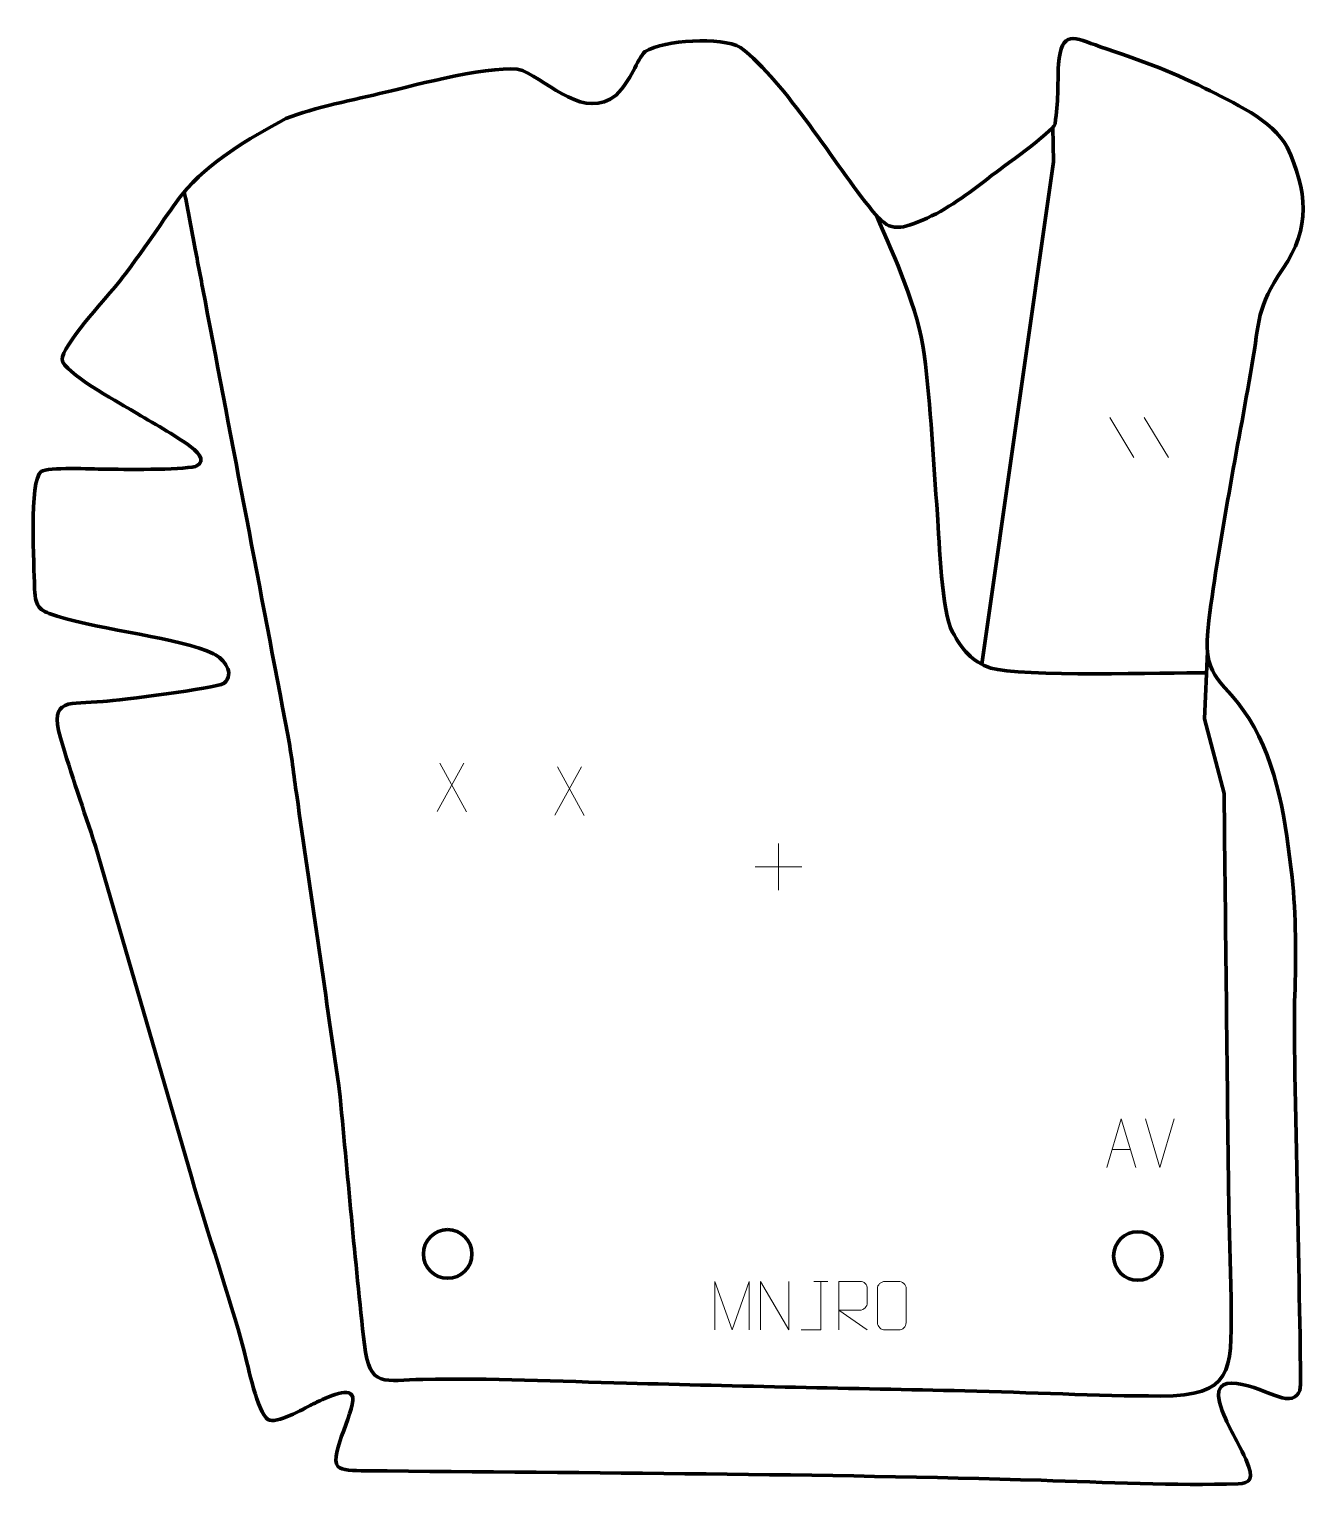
# Model space of a CAD drawing. Header units: millimetres. Extents: x -1048 to -388, y 3 to 752.
import ezdxf

# ---------------------------------------------------------------- set-up
doc = ezdxf.new("R2010")
doc.units = ezdxf.units.MM
doc.header["$MEASUREMENT"] = 0
doc.layers.add('layer 2', color=7, linetype='Continuous')
doc.layers.add('layer 3', color=7, linetype='Continuous')

msp = doc.modelspace()

# ---------------------------------------------------------------- linework, layer by layer
at = {"layer": 'layer 2', "color": 142, "lineweight": 158}
for points, knots in [([(-557.5062, 425.4118), (-557.5062, 425.4118), (-520.58, 683.8277), (-520.58, 683.8277), (-520.58, 683.8277), (-520.58, 683.8277), (-520.8501, 701.6917), (-520.8501, 701.6917)], [0, 0, 0, 0, 0.33333333, 0.33333333, 0.33333333, 0.33333333, 1, 1, 1, 1]), ([(-967.7367, 668.368), (-965.8686, 658.5667), (-964.0005, 648.7655), (-962.1324, 638.9642), (-962.1324, 638.9642), (-960.4511, 630.143), (-958.7698, 621.3219), (-957.0885, 612.5007), (-957.0885, 612.5007), (-942.891, 538.0111), (-928.669, 463.5259), (-914.4964, 389.0316), (-914.4964, 389.0316), (-912.6497, 379.3248), (-911.3629, 367.881), (-909.9215, 357.9368), (-909.9215, 357.9368), (-902.6931, 308.0686), (-895.4648, 258.2004), (-888.2364, 208.3321), (-888.2364, 208.3321), (-888.2364, 208.3321), (-888.0217, 206.8509), (-888.0217, 206.8509), (-888.0217, 206.8509), (-883.7181, 162.9907), (-880.0265, 119.0369), (-875.0765, 75.2461), (-875.0765, 75.2461), (-872.5349, 52.7621), (-864.726, 56.9502), (-844.9801, 57.3939), (-844.9801, 57.3939), (-810.6253, 58.1127), (-774.6978, 56.3679), (-740.2156, 55.4371), (-740.2156, 55.4371), (-682.2321, 53.8721), (-624.2486, 52.7313), (-566.2576, 51.4934), (-566.2576, 51.4934), (-532.7716, 50.724), (-498.8699, 48.8382), (-465.4419, 48.8078), (-465.4419, 48.8078), (-428.5952, 48.7743), (-428.9831, 61.9456), (-429.1552, 94.1358), (-429.1552, 94.1358), (-429.2483, 111.7238), (-430.113, 129.3095), (-430.4009, 146.8999), (-430.4009, 146.8999), (-430.4009, 146.8999), (-430.4219, 148.4016), (-430.4219, 148.4016), (-430.4219, 148.4016), (-431.275, 218.5516), (-431.9845, 288.7032), (-432.8051, 358.8536), (-432.8051, 358.8536), (-432.8051, 358.8536), (-442.8592, 397.2182), (-442.8592, 397.2182), (-442.8592, 397.2182), (-442.8592, 397.2182), (-441.3515, 431.8723), (-441.3515, 431.8723)], [0, 0, 0, 0, 0.05555556, 0.05555556, 0.05555556, 0.05555556, 0.11111111, 0.11111111, 0.11111111, 0.11111111, 0.16666667, 0.16666667, 0.16666667, 0.16666667, 0.22222222, 0.22222222, 0.22222222, 0.22222222, 0.27777778, 0.27777778, 0.27777778, 0.27777778, 0.33333333, 0.33333333, 0.33333333, 0.33333333, 0.38888889, 0.38888889, 0.38888889, 0.38888889, 0.44444444, 0.44444444, 0.44444444, 0.44444444, 0.5, 0.5, 0.5, 0.5, 0.55555556, 0.55555556, 0.55555556, 0.55555556, 0.61111111, 0.61111111, 0.61111111, 0.61111111, 0.66666667, 0.66666667, 0.66666667, 0.66666667, 0.72222222, 0.72222222, 0.72222222, 0.72222222, 0.77777778, 0.77777778, 0.77777778, 0.77777778, 0.83333333, 0.83333333, 0.83333333, 0.83333333, 0.88888889, 0.88888889, 0.88888889, 0.88888889, 1, 1, 1, 1]), ([(-441.8286, 420.905), (-462.8395, 420.9208), (-537.5743, 418.7792), (-552.7712, 423.3391), (-552.7712, 423.3391), (-562.4252, 426.5768), (-567.7673, 433.053), (-572.4625, 441.8198), (-572.4625, 441.8198), (-578.1577, 452.4539), (-579.2121, 487.8479), (-580.2883, 502.3438), (-580.2883, 502.3438), (-582.3361, 529.928), (-583.6576, 557.3523), (-587.1159, 584.8315), (-587.1159, 584.8315), (-590.2173, 608.4089), (-602.098, 634.3739), (-611.6563, 656.1555)], [0, 0, 0, 0, 0.16666667, 0.16666667, 0.16666667, 0.16666667, 0.33333333, 0.33333333, 0.33333333, 0.33333333, 0.5, 0.5, 0.5, 0.5, 0.66666667, 0.66666667, 0.66666667, 0.66666667, 1, 1, 1, 1])]:
    msp.add_open_spline(points, degree=3, knots=knots, dxfattribs=at)
at = {"layer": 'layer 2', "color": 250, "lineweight": 9}
for points, knots in [([(-694.7952, 82.8227), (-694.7952, 82.8227), (-694.7952, 107.7806), (-694.7952, 107.7806), (-694.7952, 107.7806), (-694.7952, 107.7806), (-685.8701, 82.8227), (-685.8701, 82.8227), (-685.8701, 82.8227), (-685.8701, 82.8227), (-677.1102, 107.7801), (-677.1102, 107.7801), (-677.1102, 107.7801), (-677.1102, 107.7801), (-677.1102, 82.8227), (-677.1102, 82.8227)], [0, 0, 0, 0, 0.2, 0.2, 0.2, 0.2, 0.4, 0.4, 0.4, 0.4, 0.6, 0.6, 0.6, 0.6, 1, 1, 1, 1]), ([(-671.3008, 82.8263), (-671.3008, 82.8263), (-671.3008, 107.7798), (-671.3008, 107.7798), (-671.3008, 107.7798), (-671.3008, 107.7798), (-656.646, 82.8263), (-656.646, 82.8263), (-656.646, 82.8263), (-656.646, 82.8263), (-656.646, 107.7798), (-656.646, 107.7798)], [0, 0, 0, 0, 0.25, 0.25, 0.25, 0.25, 0.5, 0.5, 0.5, 0.5, 1, 1, 1, 1]), ([(-650.3063, 82.8226), (-650.3063, 82.8226), (-640.2843, 82.8226), (-640.2843, 82.8226), (-640.2843, 82.8226), (-640.2843, 82.8226), (-640.2843, 107.7762), (-640.2843, 107.7762)], [0, 0, 0, 0, 0.33333333, 0.33333333, 0.33333333, 0.33333333, 1, 1, 1, 1]), ([(-631.0092, 82.8263), (-631.0092, 82.8263), (-631.0092, 107.7798), (-631.0092, 107.7798), (-631.0092, 107.7798), (-627.4144, 107.7798), (-623.8189, 107.7798), (-620.2237, 107.7798), (-620.2237, 107.7798), (-617.8984, 107.7421), (-616.3411, 106.2521), (-616.3452, 103.8857), (-616.3452, 103.8857), (-616.3456, 101.8502), (-616.3456, 98.7908), (-616.3452, 96.7548), (-616.3452, 96.7548), (-616.3517, 94.8793), (-618.164, 92.9375), (-620.1735, 92.9184), (-620.1735, 92.9184), (-620.1735, 92.9184), (-631.0092, 92.9184), (-631.0092, 92.9184), (-631.0092, 92.9184), (-631.0092, 92.9184), (-616.3545, 82.8263), (-616.3545, 82.8263)], [0, 0, 0, 0, 0.125, 0.125, 0.125, 0.125, 0.25, 0.25, 0.25, 0.25, 0.375, 0.375, 0.375, 0.375, 0.5, 0.5, 0.5, 0.5, 0.625, 0.625, 0.625, 0.625, 0.75, 0.75, 0.75, 0.75, 1, 1, 1, 1]), ([(-607.2698, 107.7756), (-604.9441, 107.7756), (-602.618, 107.7756), (-600.2919, 107.7756), (-600.2919, 107.7756), (-598.3453, 107.8112), (-596.3539, 106.3196), (-596.3272, 103.882), (-596.3272, 103.882), (-596.3276, 98.1351), (-596.3276, 92.3878), (-596.3272, 86.6401), (-596.3272, 86.6401), (-596.467, 84.3167), (-598.1442, 82.8371), (-600.2919, 82.8263), (-600.2919, 82.8263), (-602.6238, 82.8267), (-604.9557, 82.8267), (-607.2872, 82.8263), (-607.2872, 82.8263), (-609.2122, 82.7209), (-611.1843, 84.6054), (-611.1731, 86.6227), (-611.1731, 86.6227), (-611.1728, 92.3928), (-611.1728, 98.1625), (-611.1731, 103.9318), (-611.1731, 103.9318), (-611.1689, 106.0699), (-609.4222, 107.7891), (-607.2698, 107.7756)], [0, 0, 0, 0, 0.11111111, 0.11111111, 0.11111111, 0.11111111, 0.22222222, 0.22222222, 0.22222222, 0.22222222, 0.33333333, 0.33333333, 0.33333333, 0.33333333, 0.44444444, 0.44444444, 0.44444444, 0.44444444, 0.55555556, 0.55555556, 0.55555556, 0.55555556, 0.66666667, 0.66666667, 0.66666667, 0.66666667, 0.77777778, 0.77777778, 0.77777778, 0.77777778, 1, 1, 1, 1])]:
    msp.add_open_spline(points, degree=3, knots=knots, dxfattribs=at)
msp.add_open_spline([(-643.8684, 107.7762), (-643.8684, 107.7762), (-636.7002, 107.7762), (-636.7002, 107.7762)], degree=3, dxfattribs=at)
at = {"layer": 'layer 3', "color": 142, "lineweight": 200}
for centre in [(-832.2553, 121.9159), (-477.184, 120.8575)]:
    msp.add_ellipse(centre, major_axis=(0, 12.5), ratio=1, dxfattribs=at)
at = {"layer": 'layer 3', "color": 242, "lineweight": 158}
msp.add_open_spline([(-964.0274, 161.6142), (-964.0274, 161.6142), (-1013.5045, 331.7413), (-1013.5045, 331.7413), (-1013.5045, 331.7413), (-1019.3836, 350.1726), (-1026.1176, 369.0097), (-1031.4616, 387.5081), (-1031.4616, 387.5081), (-1037.5307, 408.5166), (-1026.3576, 404.6145), (-1009.6194, 406.1472), (-1009.6194, 406.1472), (-1000.5105, 406.9812), (-952.4956, 412.6805), (-947.2526, 415.5166), (-947.2526, 415.5166), (-941.522, 420.6303), (-947.3144, 428.0926), (-952.6875, 430.6721), (-952.6875, 430.6721), (-970.0352, 439.0001), (-1009.9708, 442.8432), (-1033.0781, 450.008), (-1033.0781, 450.008), (-1035.8043, 450.8905), (-1038.932, 451.8232), (-1041.2477, 453.5017), (-1041.2477, 453.5017), (-1044.6918, 456.3769), (-1044.6279, 461.346), (-1044.8095, 465.4701), (-1044.8095, 465.4701), (-1045.0214, 474.5962), (-1047.5738, 520.2698), (-1041.4374, 524.4571), (-1041.4374, 524.4571), (-1037.8449, 526.9085), (-1015.1619, 525.729), (-1008.9763, 525.6846), (-1008.9763, 525.6846), (-999.6477, 525.6177), (-969.7841, 525.0909), (-962.0586, 527.1068), (-962.0586, 527.1068), (-955.1963, 529.8612), (-961.987, 535.5785), (-965.9511, 538.4), (-965.9511, 538.4), (-974.8082, 544.4954), (-986.1679, 550.7457), (-995.5093, 556.4329), (-995.5093, 556.4329), (-1001.8698, 560.2006), (-1030.1104, 575.5676), (-1030.5599, 582.103), (-1030.5599, 582.103), (-1031.004, 588.5617), (-1008.4674, 613.3655), (-1003.3201, 619.4647), (-1003.3201, 619.4647), (-1001.3301, 621.9267), (-999.422, 624.3858), (-997.5162, 626.9128), (-997.5162, 626.9128), (-984.6976, 644.1147), (-973.2166, 661.805), (-969.0297, 666.8432), (-969.0297, 666.8432), (-954.4938, 684.3342), (-935.243, 695.4155), (-915.481, 706.0807), (-915.481, 706.0807), (-900.606, 711.9328), (-880.2018, 715.7805), (-864.2248, 719.6387), (-864.2248, 719.6387), (-849.8326, 723.1166), (-806.2815, 734.6968), (-793.7592, 730.8766), (-793.7592, 730.8766), (-779.2329, 724.1701), (-761.8758, 705.2742), (-745.5497, 718.1804), (-745.5497, 718.1804), (-737.6194, 725.8227), (-735.232, 735.9125), (-730.5843, 740.6336), (-730.5843, 740.6336), (-720.7571, 746.3953), (-691.6802, 748.4255), (-681.5987, 742.6761), (-681.5987, 742.6761), (-657.9934, 724.363), (-633.3884, 682.7346), (-613.6076, 658.4342), (-613.6076, 658.4342), (-605.0491, 647.9203), (-600.5662, 648.5615), (-587.9507, 653.8431), (-587.9507, 653.8431), (-575.2992, 659.1397), (-564.3335, 667.4637), (-553.5926, 675.8354), (-553.5926, 675.8354), (-547.5625, 680.5429), (-520.8793, 699.1919), (-519.7888, 703.3641), (-519.7888, 703.3641), (-517.8573, 715.0759), (-518.5326, 722.6368), (-518.0337, 733.9926), (-518.0337, 733.9926), (-516.3312, 752.0875), (-510.1785, 747.8869), (-496.5203, 743.0318), (-496.5203, 743.0318), (-476.6144, 736.1017), (-461.7174, 731.2689), (-442.6077, 721.6169), (-442.6077, 721.6169), (-428.8486, 714.6912), (-407.7022, 705.4025), (-400.3666, 691.3024), (-400.3666, 691.3024), (-389.9852, 669.1899), (-388.1551, 649.6373), (-402.5254, 628.8096), (-402.5254, 628.8096), (-416.2368, 608.3947), (-414.5175, 602.3545), (-418.4651, 579.0678), (-418.4651, 579.0678), (-426.043, 535.6602), (-434.9332, 491.3598), (-440.7032, 447.776), (-440.7032, 447.776), (-444.245, 416.7247), (-435.7367, 421.2434), (-420.049, 397.5287), (-420.049, 397.5287), (-404.9485, 373.665), (-401.0705, 343.3424), (-397.8314, 315.73), (-397.8314, 315.73), (-395.8139, 296.3844), (-395.6308, 274.4951), (-396.4382, 254.815), (-396.4382, 254.815), (-397.5097, 228.6967), (-392.7421, 66.1155), (-393.6208, 53.1673), (-393.6208, 53.1673), (-393.915, 48.8326), (-397.6953, 46.4987), (-402.9627, 47.8449), (-402.9627, 47.8449), (-410.0841, 49.665), (-439.7114, 65.379), (-435.2237, 45.6665), (-435.2237, 45.6665), (-431.2237, 32.9837), (-426.792, 27.5605), (-421.6369, 16.3569), (-421.6369, 16.3569), (-416.8121, 5.8713), (-419.7172, 3.8737), (-425.6272, 3.6719), (-425.6272, 3.6719), (-457.0911, 2.5974), (-494.6823, 4.4897), (-526.9731, 5.4609), (-526.9731, 5.4609), (-640.1806, 8.8659), (-757.4453, 9.1815), (-874.3946, 10.3678), (-874.3946, 10.3678), (-880.952, 10.4343), (-886.7016, 10.4318), (-888.7019, 12.628), (-888.7019, 12.628), (-893.8636, 18.2952), (-878.0695, 44.0603), (-881.5067, 49.3009), (-881.5067, 49.3009), (-884.3859, 53.6909), (-899.0998, 45.856), (-902.0895, 44.3966), (-902.0895, 44.3966), (-906.1301, 42.3655), (-920.6587, 34.0402), (-924.6944, 36.7069), (-924.6944, 36.7069), (-930.1265, 40.2962), (-934.9601, 64.2149), (-936.9397, 71.9539), (-936.9397, 71.9539), (-945.0525, 101.9873), (-955.5529, 131.5327), (-964.0274, 161.6142)], degree=3, knots=[0, 0, 0, 0, 0.01960784, 0.01960784, 0.01960784, 0.01960784, 0.03921569, 0.03921569, 0.03921569, 0.03921569, 0.05882353, 0.05882353, 0.05882353, 0.05882353, 0.07843137, 0.07843137, 0.07843137, 0.07843137, 0.09803922, 0.09803922, 0.09803922, 0.09803922, 0.11764706, 0.11764706, 0.11764706, 0.11764706, 0.1372549, 0.1372549, 0.1372549, 0.1372549, 0.15686275, 0.15686275, 0.15686275, 0.15686275, 0.17647059, 0.17647059, 0.17647059, 0.17647059, 0.19607843, 0.19607843, 0.19607843, 0.19607843, 0.21568627, 0.21568627, 0.21568627, 0.21568627, 0.23529412, 0.23529412, 0.23529412, 0.23529412, 0.25490196, 0.25490196, 0.25490196, 0.25490196, 0.2745098, 0.2745098, 0.2745098, 0.2745098, 0.29411765, 0.29411765, 0.29411765, 0.29411765, 0.31372549, 0.31372549, 0.31372549, 0.31372549, 0.33333333, 0.33333333, 0.33333333, 0.33333333, 0.35294118, 0.35294118, 0.35294118, 0.35294118, 0.37254902, 0.37254902, 0.37254902, 0.37254902, 0.39215686, 0.39215686, 0.39215686, 0.39215686, 0.41176471, 0.41176471, 0.41176471, 0.41176471, 0.43137255, 0.43137255, 0.43137255, 0.43137255, 0.45098039, 0.45098039, 0.45098039, 0.45098039, 0.47058824, 0.47058824, 0.47058824, 0.47058824, 0.49019608, 0.49019608, 0.49019608, 0.49019608, 0.50980392, 0.50980392, 0.50980392, 0.50980392, 0.52941176, 0.52941176, 0.52941176, 0.52941176, 0.54901961, 0.54901961, 0.54901961, 0.54901961, 0.56862745, 0.56862745, 0.56862745, 0.56862745, 0.58823529, 0.58823529, 0.58823529, 0.58823529, 0.60784314, 0.60784314, 0.60784314, 0.60784314, 0.62745098, 0.62745098, 0.62745098, 0.62745098, 0.64705882, 0.64705882, 0.64705882, 0.64705882, 0.66666667, 0.66666667, 0.66666667, 0.66666667, 0.68627451, 0.68627451, 0.68627451, 0.68627451, 0.70588235, 0.70588235, 0.70588235, 0.70588235, 0.7254902, 0.7254902, 0.7254902, 0.7254902, 0.74509804, 0.74509804, 0.74509804, 0.74509804, 0.76470588, 0.76470588, 0.76470588, 0.76470588, 0.78431373, 0.78431373, 0.78431373, 0.78431373, 0.80392157, 0.80392157, 0.80392157, 0.80392157, 0.82352941, 0.82352941, 0.82352941, 0.82352941, 0.84313725, 0.84313725, 0.84313725, 0.84313725, 0.8627451, 0.8627451, 0.8627451, 0.8627451, 0.88235294, 0.88235294, 0.88235294, 0.88235294, 0.90196078, 0.90196078, 0.90196078, 0.90196078, 0.92156863, 0.92156863, 0.92156863, 0.92156863, 0.94117647, 0.94117647, 0.94117647, 0.94117647, 0.96078431, 0.96078431, 0.96078431, 0.96078431, 1, 1, 1, 1], dxfattribs=at)
at = {"layer": 'layer 3', "color": 250, "lineweight": 9}
for points in [[(-491.5724, 552.2773), (-491.5724, 552.2773), (-479.2081, 531.733), (-479.2081, 531.733)], [(-473.8425, 552.2773), (-473.8425, 552.2773), (-461.4782, 531.733), (-461.4782, 531.733)], [(-823.9318, 374.37), (-823.9318, 374.37), (-837.6724, 349.4742), (-837.6724, 349.4742)], [(-836.2178, 374.37), (-836.2178, 374.37), (-822.4772, 349.4165), (-822.4772, 349.4165)], [(-763.4015, 372.5071), (-763.4015, 372.5071), (-777.1421, 347.6113), (-777.1421, 347.6113)], [(-775.6875, 372.5071), (-775.6875, 372.5071), (-761.9469, 347.5536), (-761.9469, 347.5536)], [(-662.0947, 333.0478), (-662.0947, 333.0478), (-662.0947, 309.0699), (-662.0947, 309.0699)], [(-674.0836, 321.0588), (-674.0836, 321.0588), (-650.1057, 321.0588), (-650.1057, 321.0588)], [(-465.8269, 166.4711), (-465.8269, 166.4711), (-473.1487, 191.4247), (-473.1487, 191.4247)], [(-458.505, 191.4247), (-458.505, 191.4247), (-465.8268, 166.4711), (-465.8268, 166.4711)], [(-490.4638, 175.7278), (-490.4638, 175.7278), (-480.9681, 175.7278), (-480.9681, 175.7278)]]:
    msp.add_open_spline(points, degree=3, dxfattribs=at)
msp.add_open_spline([(-493.1864, 166.4784), (-493.1864, 166.4784), (-485.8154, 191.4319), (-485.8154, 191.4319), (-485.8154, 191.4319), (-485.8154, 191.4319), (-478.2455, 166.4784), (-478.2455, 166.4784)], degree=3, knots=[0, 0, 0, 0, 0.33333333, 0.33333333, 0.33333333, 0.33333333, 1, 1, 1, 1], dxfattribs=at)

doc.saveas('drawing.dxf')
